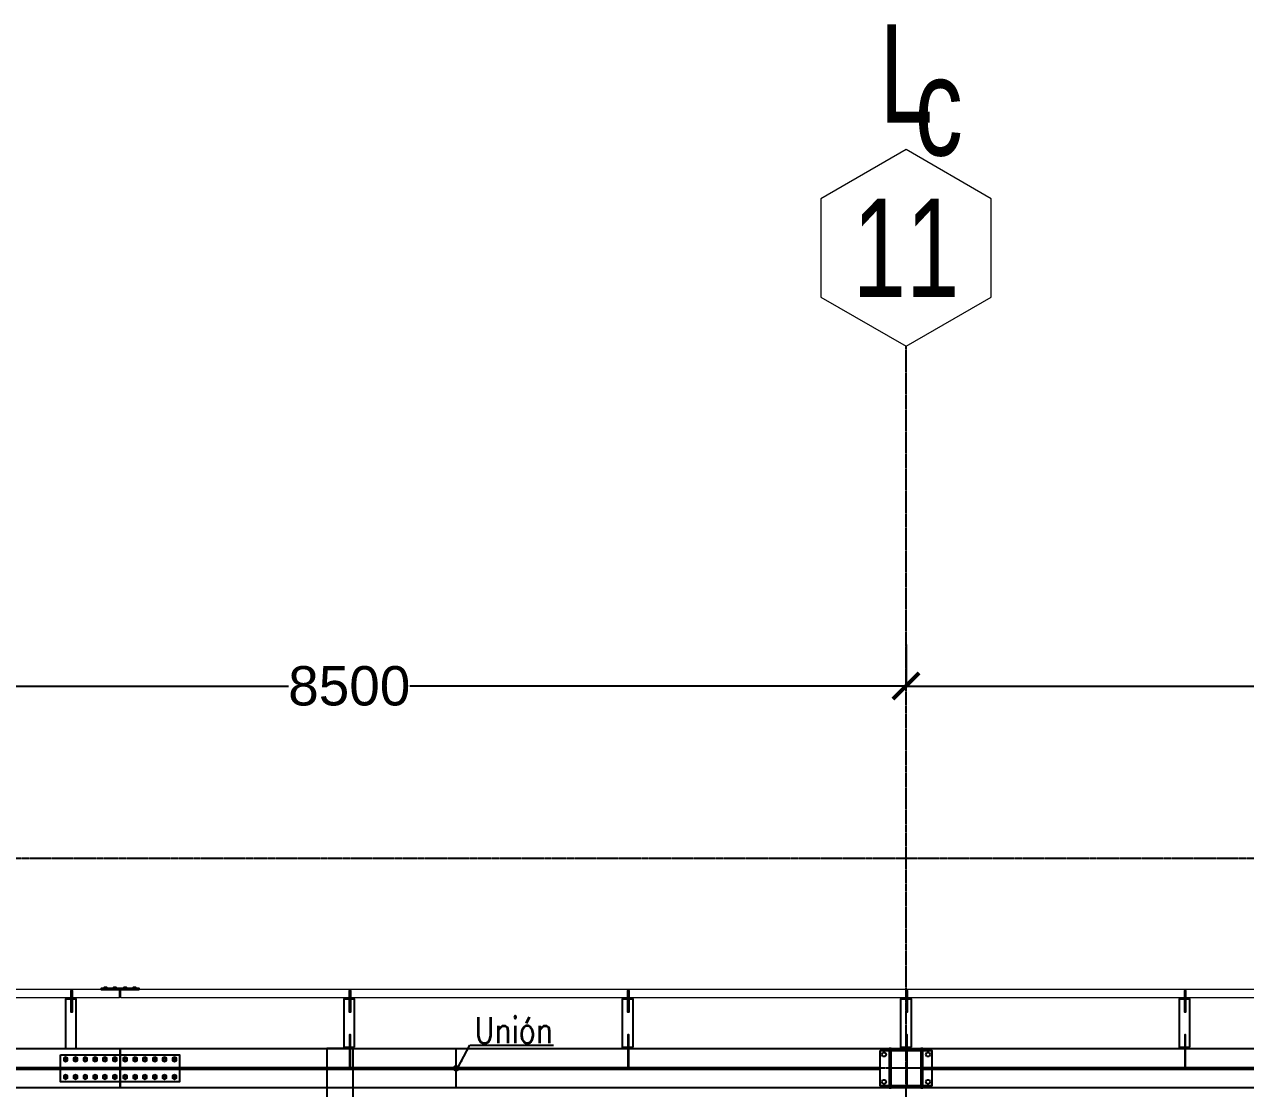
# Model space of a CAD drawing. Header units: millimetres. Extents: x -12345 to 95575, y -10691 to 31862.
# Drawn here: x 35770 to 45092, y 23742 to 31862 of the extents above; entities that cross this region are included whole.
import ezdxf
from ezdxf.enums import TextEntityAlignment as Align

# ---------------------------------------------------------------- set-up
doc = ezdxf.new("R2010")
doc.units = ezdxf.units.MM
doc.header["$LTSCALE"] = 0.9
doc.linetypes.add('DXK_LINE_DOT3', pattern=[5.9187, 2.979, -0.9799, 0.9799, -0.9799])
doc.layers.get('0').update_dxf_attribs({"color": 255})
doc.layers.add('0-1', color=7, linetype='Continuous', lineweight=5)
doc.layers.add('HCB_EJES', color=1, linetype='DXK_LINE_DOT3', lineweight=9)
for name, color, linetype in [('COTAS', 8, 'Continuous'), ('HCB-EJES', 1, 'Continuous'), ('HCB-ROTULOS', 2, 'Continuous'), ('HCB_ALMA', 252, 'Continuous'), ('HCB_VIGAS', 4, 'Continuous'), ('UNIÒN', 6, 'Continuous')]:
    doc.layers.add(name, color=color, linetype=linetype)
doc.styles.add('CNI_COTAS', font='romans.shx', dxfattribs={"width": 0.8})
doc.styles.add('VERDANA', font='arial.ttf')
doc.dimstyles.new('1.125', dxfattribs={"dimscale": 0, "dimtxt": 300, "dimasz": 200, "dimexe": 4, "dimexo": 4, "dimgap": 15, "dimtad": 0, "dimdec": 0, "dimzin": 4, "dimdsep": 46, "dimtxsty": 'VERDANA', "dimblk": 'ARCHTICK', "dimcen": -10, "dimclrd": 256, "dimclrt": 3, "dimadec": 0, "dimazin": 0, "dimtfac": 1, "dimtdec": 0, "dimtmove": 2, "dimatfit": 0, "dimldrblk": 'OBLIQUE', "dimfxl": 0.05, "dimtolj": 1, "dimtzin": 0, "dimarcsym": 0})
doc.dimstyles.new('UNIÒN', dxfattribs={"dimscale": 0, "dimtxt": 200, "dimasz": 60, "dimexe": 4, "dimexo": 4, "dimgap": 15, "dimtad": 1, "dimdec": 0, "dimzin": 4, "dimdsep": 46, "dimtxsty": 'CNI_COTAS', "dimcen": -0.09, "dimclrd": 6, "dimclrt": 3, "dimadec": 0, "dimazin": 0, "dimtfac": 1, "dimtdec": 0, "dimtmove": 2, "dimatfit": 0, "dimfxl": 0.05, "dimtolj": 1, "dimtzin": 0, "dimarcsym": 0})

# ---------------------------------------------------------------- blocks, each defined once
blk = doc.blocks.new('_ArchTick')
at = {"color": 0, "linetype": 'ByBlock', "const_width": 0.15}
blk.add_lwpolyline([(-0.5, -0.5), (0.5, 0.5)], dxfattribs=at)
blk = doc.blocks.new('*D95')
at = {"layer": 'COTAS', "color": 0, "lineweight": -2, "transparency": 16777216}
for p, q in [((42500, 27130.1), (42500, 26809.3)), ((34000, 27124.1), (34000, 26809.3))]:
    blk.add_line(p, q, dxfattribs=at)
at = {"layer": 'COTAS', "lineweight": -2, "transparency": 16777216}
for p, q in [((34000, 26813.3), (37787.4, 26813.3)), ((42500, 26813.3), (38712.6, 26813.3))]:
    blk.add_line(p, q, dxfattribs=at)
at = {"layer": 'Defpoints', "color": 0, "transparency": 16777216}
for p in [(34000, 27128.1), (42500, 27134.1), (42500, 26813.3)]:
    blk.add_point(p, dxfattribs=at)
at = {"layer": 'COTAS', "lineweight": -2, "transparency": 16777216, "xscale": 200, "yscale": 200, "zscale": 200, "rotation": 180}
blk.add_blockref('_ArchTick', (34000, 26813.3), dxfattribs=at)
at = {"layer": 'COTAS', "lineweight": -2, "transparency": 16777216, "xscale": 200, "yscale": 200, "zscale": 200}
blk.add_blockref('_ArchTick', (42500, 26813.3), dxfattribs=at)
at = {"layer": 'COTAS', "color": 3, "transparency": 16777216, "insert": (38250, 26813.3), "char_height": 300, "attachment_point": 5, "style": 'VERDANA'}
blk.add_mtext('\\A1;8500', dxfattribs=at)
blk = doc.blocks.new('_Oblique')
at = {"color": 0, "linetype": 'ByBlock', "lineweight": -2}
blk.add_line((-0.5, -0.5), (0.5, 0.5), dxfattribs=at)
blk = doc.blocks.new('*D96')
at = {"layer": 'COTAS', "color": 0, "lineweight": -2, "transparency": 16777216}
for p, q in [((42500, 27027.2), (42500, 26809.3)), ((51000, 27027.2), (51000, 26809.3))]:
    blk.add_line(p, q, dxfattribs=at)
at = {"layer": 'COTAS', "lineweight": -2, "transparency": 16777216}
for p, q in [((42500, 26813.3), (46287.4, 26813.3)), ((51000, 26813.3), (47212.6, 26813.3))]:
    blk.add_line(p, q, dxfattribs=at)
at = {"layer": 'Defpoints', "color": 0, "transparency": 16777216}
for p in [(42500, 27031.2), (51000, 27031.2), (51000, 26813.3)]:
    blk.add_point(p, dxfattribs=at)
at = {"layer": 'COTAS', "lineweight": -2, "transparency": 16777216, "xscale": 200, "yscale": 200, "zscale": 200, "rotation": 180}
blk.add_blockref('_ArchTick', (42500, 26813.3), dxfattribs=at)
at = {"layer": 'COTAS', "lineweight": -2, "transparency": 16777216, "xscale": 200, "yscale": 200, "zscale": 200}
blk.add_blockref('_ArchTick', (51000, 26813.3), dxfattribs=at)
at = {"layer": 'COTAS', "color": 3, "transparency": 16777216, "insert": (46750, 26813.3), "char_height": 300, "attachment_point": 5, "style": 'VERDANA'}
blk.add_mtext('\\A1;8500', dxfattribs=at)

msp = doc.modelspace()

# ---------------------------------------------------------------- linework, layer by layer
at = {"color": 1, "linetype": 'Continuous'}
for p, q in [((42315.2, 24002.4), (42323.8, 24017.4)), ((42323.8, 23987.4), (42315.2, 24002.4)), ((42323.8, 24017.4), (42341.2, 24017.4)), ((42341.2, 23987.4), (42323.8, 23987.4)), ((42341.2, 24017.4), (42349.8, 24002.4)), ((42349.8, 24002.4), (42341.2, 23987.4)), ((42650.2, 24002.4), (42658.8, 24017.4)), ((42658.8, 23987.4), (42650.2, 24002.4)), ((42658.8, 24017.4), (42676.2, 24017.4)), ((42676.2, 23987.4), (42658.8, 23987.4)), ((42676.2, 24017.4), (42684.8, 24002.4)), ((42684.8, 24002.4), (42676.2, 23987.4)), ((42315.2, 23792.4), (42323.8, 23807.4)), ((42323.8, 23777.4), (42315.2, 23792.4)), ((42323.8, 23807.4), (42341.2, 23807.4)), ((42341.2, 23777.4), (42323.8, 23777.4)), ((42341.2, 23807.4), (42349.8, 23792.4)), ((42349.8, 23792.4), (42341.2, 23777.4)), ((42650.2, 23792.4), (42658.8, 23807.4)), ((42658.8, 23777.4), (42650.2, 23792.4)), ((42658.8, 23807.4), (42676.2, 23807.4)), ((42676.2, 23777.4), (42658.8, 23777.4)), ((42676.2, 23807.4), (42684.8, 23792.4)), ((42684.8, 23792.4), (42676.2, 23777.4))]:
    msp.add_line(p, q, dxfattribs=at)
for centre, radius, start, end in [((36085, 23964.6), 11, 0, 180), ((36085, 23964.6), 11, 180, 0), ((36085, 23964.6), 10, 120, 300), ((36085, 23964.6), 10, 300, 120), ((36160, 23964.6), 11, 0, 180), ((36160, 23964.6), 11, 180, 0), ((36160, 23964.6), 10, 120, 300), ((36160, 23964.6), 10, 300, 120), ((36235, 23964.6), 11, 0, 180), ((36235, 23964.6), 11, 180, 0), ((36235, 23964.6), 10, 120, 300), ((36235, 23964.6), 10, 300, 120), ((36310, 23964.6), 11, 0, 180), ((36310, 23964.6), 11, 180, 0), ((36310, 23964.6), 10, 120, 300), ((36310, 23964.6), 10, 300, 120), ((36385, 23964.6), 11, 0, 180), ((36385, 23964.6), 11, 180, 0), ((36385, 23964.6), 10, 120, 300), ((36385, 23964.6), 10, 300, 120), ((36460, 23964.6), 11, 0, 180), ((36460, 23964.6), 11, 180, 0), ((36460, 23964.6), 10, 120, 300), ((36460, 23964.6), 10, 300, 120), ((36540, 23964.6), 11, 0, 180), ((36540, 23964.6), 11, 180, 0), ((36540, 23964.6), 10, 120, 300), ((36540, 23964.6), 10, 300, 120), ((36615, 23964.6), 11, 0, 180), ((36615, 23964.6), 11, 180, 0), ((36615, 23964.6), 10, 120, 300), ((36615, 23964.6), 10, 300, 120), ((36690, 23964.6), 11, 0, 180), ((36690, 23964.6), 11, 180, 0), ((36690, 23964.6), 10, 120, 300), ((36690, 23964.6), 10, 300, 120), ((36765, 23964.6), 11, 0, 180), ((36765, 23964.6), 11, 180, 0), ((36765, 23964.6), 10, 120, 300), ((36765, 23964.6), 10, 300, 120), ((36840, 23964.6), 11, 0, 180), ((36840, 23964.6), 11, 180, 0), ((36840, 23964.6), 10, 120, 300), ((36840, 23964.6), 10, 300, 120), ((36915, 23964.6), 11, 0, 180), ((36915, 23964.6), 11, 180, 0), ((36915, 23964.6), 10, 120, 300), ((36915, 23964.6), 10, 300, 120), ((36085, 23829.1), 11, 0, 180), ((36085, 23829.1), 11, 180, 0), ((36085, 23829.1), 10, 120, 300), ((36085, 23829.1), 10, 300, 120), ((36160, 23829.1), 11, 0, 180), ((36160, 23829.1), 11, 180, 0), ((36160, 23829.1), 10, 120, 300), ((36160, 23829.1), 10, 300, 120), ((36235, 23829.1), 11, 0, 180), ((36235, 23829.1), 11, 180, 0), ((36235, 23829.1), 10, 120, 300), ((36235, 23829.1), 10, 300, 120), ((36310, 23829.1), 11, 0, 180), ((36310, 23829.1), 11, 180, 0), ((36310, 23829.1), 10, 120, 300), ((36310, 23829.1), 10, 300, 120), ((36385, 23829.1), 11, 0, 180), ((36385, 23829.1), 11, 180, 0), ((36385, 23829.1), 10, 120, 300), ((36385, 23829.1), 10, 300, 120), ((36460, 23829.1), 11, 0, 180), ((36460, 23829.1), 11, 180, 0), ((36460, 23829.1), 10, 120, 300), ((36460, 23829.1), 10, 300, 120), ((36540, 23829.1), 11, 0, 180), ((36540, 23829.1), 11, 180, 0), ((36540, 23829.1), 10, 120, 300), ((36540, 23829.1), 10, 300, 120), ((36615, 23829.1), 11, 0, 180), ((36615, 23829.1), 11, 180, 0), ((36615, 23829.1), 10, 120, 300), ((36615, 23829.1), 10, 300, 120), ((36690, 23829.1), 11, 0, 180), ((36690, 23829.1), 11, 180, 0), ((36690, 23829.1), 10, 120, 300), ((36690, 23829.1), 10, 300, 120), ((36765, 23829.1), 11, 0, 180), ((36765, 23829.1), 11, 180, 0), ((36765, 23829.1), 10, 120, 300), ((36765, 23829.1), 10, 300, 120), ((36840, 23829.1), 11, 0, 180), ((36840, 23829.1), 11, 180, 0), ((36840, 23829.1), 10, 120, 300), ((36840, 23829.1), 10, 300, 120), ((36915, 23829.1), 11, 0, 180), ((36915, 23829.1), 11, 180, 0), ((36915, 23829.1), 10, 120, 300), ((36915, 23829.1), 10, 300, 120)]:
    msp.add_arc(centre, radius, start, end, dxfattribs=at)
at = {"layer": '0-1', "color": 8}
for p, q in [((36495, 24498.6), (34150, 24498.6)), ((36495, 24433.6), (34150, 24433.6)), ((36495, 24433.6), (36495, 24498.6)), ((48495, 24498.6), (36505, 24498.6)), ((36505, 24433.6), (36505, 24498.6)), ((48495, 24433.6), (36505, 24433.6))]:
    msp.add_line(p, q, dxfattribs=at)
at = {"layer": 'HCB-EJES', "linetype": 'DXK_LINE_DOT3'}
for p, q in [((42500, -3906.8), (42500, 29407)), ((-10844.5, 25500), (94075, 25500)), ((-6888.4, 23900.1), (90118.8, 23900.1))]:
    msp.add_line(p, q, dxfattribs=at)
at = {"layer": 'HCB_ALMA'}
for p, q in [((34160, 23902.6), (42298.9, 23902.6)), ((34160, 23891.1), (42298.9, 23891.1)), ((42625.4, 23902.6), (50846.4, 23902.6)), ((42625.4, 23891.1), (50846.4, 23891.1))]:
    msp.add_line(p, q, dxfattribs=at)
at = {"layer": 'HCB_EJES', "color": 40, "linetype": 'ByBlock', "true_color": 0xf8d731}
msp.add_lwpolyline([(41850.5, 29782), (42500, 29407), (43149.5, 29782), (43149.5, 30532), (42500, 30907), (41850.5, 30532)], close=True, dxfattribs=at)
at = {"layer": 'HCB_VIGAS'}
for p, q in [((36127.7, 24481.1), (36133.7, 24481.1)), ((36127.7, 24433.6), (36133.7, 24433.6)), ((36384.8, 24504.6), (36384.8, 24512.5)), ((36395.2, 24504.6), (36395.2, 24512.5)), ((36454.8, 24504.6), (36454.8, 24512.5)), ((36465.2, 24504.6), (36465.2, 24512.5)), ((36534.8, 24504.6), (36534.8, 24512.5)), ((36545.2, 24504.6), (36545.2, 24512.5)), ((36604.8, 24504.6), (36604.8, 24512.5)), ((36615.2, 24504.6), (36615.2, 24512.5)), ((38252.7, 24481.1), (38258.7, 24481.1)), ((38252.7, 24433.6), (38258.7, 24433.6)), ((40377.7, 24481.1), (40383.7, 24481.1)), ((40377.7, 24433.6), (40383.7, 24433.6)), ((42502.5, 24481.1), (42508.5, 24481.1)), ((42502.5, 24433.6), (42508.5, 24433.6)), ((44627.7, 24481.1), (44633.7, 24481.1)), ((44627.7, 24433.6), (44633.7, 24433.6)), ((36127.7, 24421.1), (36133.7, 24421.1)), ((36127.7, 24341.1), (36133.7, 24341.1)), ((38252.7, 24421.1), (38258.7, 24421.1)), ((38252.7, 24341.1), (38258.7, 24341.1)), ((40377.7, 24421.1), (40383.7, 24421.1)), ((40377.7, 24341.1), (40383.7, 24341.1)), ((42502.5, 24421.1), (42508.5, 24421.1)), ((42502.5, 24341.1), (42508.5, 24341.1)), ((44627.7, 24421.1), (44633.7, 24421.1)), ((44627.7, 24341.1), (44633.7, 24341.1)), ((38252.7, 24066.9), (38258.7, 24066.9)), ((40377.7, 24066.9), (40383.7, 24066.9)), ((42502.5, 24066.9), (42508.5, 24066.9)), ((44627.7, 24066.9), (44633.7, 24066.9)), ((38252.7, 23927.6), (38258.7, 23927.6)), ((40377.7, 23927.6), (40383.7, 23927.6)), ((42371, 23922.6), (42387, 23922.6)), ((42371, 23871.1), (42387, 23871.1)), ((42502.5, 23927.6), (42508.5, 23927.6)), ((42613, 23922.6), (42629, 23922.6)), ((42613, 23871.1), (42629, 23871.1)), ((44627.7, 23927.6), (44633.7, 23927.6)), ((42502.5, 23861.1), (42508.5, 23861.1))]:
    msp.add_line(p, q, dxfattribs=at)
for points in [[(36166.2, 24046.9), (36166.2, 24046.9), (36166.2, 24423.6), (36084.2, 24423.6), (36084.2, 24046.9), (36084.2, 24046.9)], [(36127.7, 24433.6), (36127.7, 24491.1), (36133.7, 24491.1), (36133.7, 24433.6), (36133.7, 24423.6), (36133.7, 24326.1), (36127.7, 24326.1), (36127.7, 24423.6)], [(36645, 24498.6), (36645, 24504.6), (36355, 24504.6), (36355, 24498.6), (36495, 24498.6), (36505, 24498.6)], [(38291.2, 24056.9), (38291.2, 24423.6), (38209.2, 24423.6), (38209.2, 24056.9)], [(38252.7, 24433.6), (38252.7, 24491.1), (38258.7, 24491.1), (38258.7, 24433.6), (38258.7, 24423.6), (38258.7, 24326.1), (38252.7, 24326.1), (38252.7, 24423.6)], [(40416.2, 24056.9), (40416.2, 24423.6), (40334.2, 24423.6), (40334.2, 24056.9)], [(40377.7, 24433.6), (40377.7, 24491.1), (40383.7, 24491.1), (40383.7, 24433.6), (40383.7, 24423.6), (40383.7, 24326.1), (40377.7, 24326.1), (40377.7, 24423.6)], [(42541, 24056.9), (42541, 24423.6), (42459, 24423.6), (42459, 24056.9)], [(42502.5, 24433.6), (42502.5, 24491.1), (42508.5, 24491.1), (42508.5, 24433.6), (42508.5, 24423.6), (42508.5, 24326.1), (42502.5, 24326.1), (42502.5, 24423.6)], [(44666.2, 24056.9), (44666.2, 24423.6), (44584.2, 24423.6), (44584.2, 24056.9)], [(44627.7, 24433.6), (44627.7, 24491.1), (44633.7, 24491.1), (44633.7, 24433.6), (44633.7, 24423.6), (44633.7, 24326.1), (44627.7, 24326.1), (44627.7, 24423.6)], [(36045, 23999.6), (36955, 23999.6), (36955, 23794.1), (36045, 23794.1)], [(36045, 23999.6), (36955, 23999.6), (36955, 23794.1), (36045, 23794.1)], [(36085, 23947.3), (36100, 23956), (36100, 23973.3), (36085, 23982), (36070, 23973.3), (36070, 23956)], [(36160, 23947.3), (36175, 23956), (36175, 23973.3), (36160, 23982), (36145, 23973.3), (36145, 23956)], [(36235, 23947.3), (36250, 23956), (36250, 23973.3), (36235, 23982), (36220, 23973.3), (36220, 23956)], [(36310, 23947.3), (36325, 23956), (36325, 23973.3), (36310, 23982), (36295, 23973.3), (36295, 23956)], [(36385, 23947.3), (36400, 23956), (36400, 23973.3), (36385, 23982), (36370, 23973.3), (36370, 23956)], [(36460, 23947.3), (36475, 23956), (36475, 23973.3), (36460, 23982), (36445, 23973.3), (36445, 23956)], [(36540, 23982), (36525, 23973.3), (36525, 23956), (36540, 23947.3), (36555, 23956), (36555, 23973.3)], [(36615, 23982), (36600, 23973.3), (36600, 23956), (36615, 23947.3), (36630, 23956), (36630, 23973.3)], [(36690, 23982), (36675, 23973.3), (36675, 23956), (36690, 23947.3), (36705, 23956), (36705, 23973.3)], [(36765, 23982), (36750, 23973.3), (36750, 23956), (36765, 23947.3), (36780, 23956), (36780, 23973.3)], [(36840, 23982), (36825, 23973.3), (36825, 23956), (36840, 23947.3), (36855, 23956), (36855, 23973.3)], [(36915, 23982), (36900, 23973.3), (36900, 23956), (36915, 23947.3), (36930, 23956), (36930, 23973.3)], [(38079, 23236.5), (38279, 23236.9), (38279, 24047.1), (38079, 24046.7)], [(38258.7, 24046.9), (38252.7, 24046.9), (38252.7, 23902.6), (38258.7, 23902.6)], [(40383.7, 24046.9), (40377.7, 24046.9), (40377.7, 23902.6), (40383.7, 23902.6)], [(42302.5, 24032.4), (42697.5, 24032.4), (42697.5, 23762.4), (42302.5, 23762.4)], [(42387, 24046.9), (42371, 24046.9), (42371, 23902.6), (42387, 23902.6)], [(42508.5, 24046.9), (42502.5, 24046.9), (42502.5, 23902.6), (42508.5, 23902.6)], [(42629, 24046.9), (42613, 24046.9), (42613, 23902.6), (42629, 23902.6)], [(44633.7, 24046.9), (44627.7, 24046.9), (44627.7, 23902.6), (44633.7, 23902.6)], [(42371, 23746.9), (42387, 23746.9), (42387, 23891.1), (42371, 23891.1)], [(42502.5, 23751.1), (42508.5, 23751.1), (42508.5, 23891.1), (42502.5, 23891.1)], [(42613, 23746.9), (42629, 23746.9), (42629, 23891.1), (42613, 23891.1)], [(36085, 23811.8), (36100, 23820.5), (36100, 23837.8), (36085, 23846.5), (36070, 23837.8), (36070, 23820.5)], [(36160, 23811.8), (36175, 23820.5), (36175, 23837.8), (36160, 23846.5), (36145, 23837.8), (36145, 23820.5)], [(36235, 23811.8), (36250, 23820.5), (36250, 23837.8), (36235, 23846.5), (36220, 23837.8), (36220, 23820.5)], [(36310, 23811.8), (36325, 23820.5), (36325, 23837.8), (36310, 23846.5), (36295, 23837.8), (36295, 23820.5)], [(36385, 23811.8), (36400, 23820.5), (36400, 23837.8), (36385, 23846.5), (36370, 23837.8), (36370, 23820.5)], [(36460, 23811.8), (36475, 23820.5), (36475, 23837.8), (36460, 23846.5), (36445, 23837.8), (36445, 23820.5)], [(36540, 23846.5), (36525, 23837.8), (36525, 23820.5), (36540, 23811.8), (36555, 23820.5), (36555, 23837.8)], [(36615, 23846.5), (36600, 23837.8), (36600, 23820.5), (36615, 23811.8), (36630, 23820.5), (36630, 23837.8)], [(36690, 23846.5), (36675, 23837.8), (36675, 23820.5), (36690, 23811.8), (36705, 23820.5), (36705, 23837.8)], [(36765, 23846.5), (36750, 23837.8), (36750, 23820.5), (36765, 23811.8), (36780, 23820.5), (36780, 23837.8)], [(36840, 23846.5), (36825, 23837.8), (36825, 23820.5), (36840, 23811.8), (36855, 23820.5), (36855, 23837.8)], [(36915, 23846.5), (36900, 23837.8), (36900, 23820.5), (36915, 23811.8), (36930, 23820.5), (36930, 23837.8)]]:
    msp.add_lwpolyline(points, close=True, dxfattribs=at)
for points in [[(36400.4, 24504.6), (36400.4, 24512.5), (36379.6, 24512.5), (36379.6, 24504.6)], [(36470.4, 24504.6), (36470.4, 24512.5), (36449.6, 24512.5), (36449.6, 24504.6)], [(36550.4, 24504.6), (36550.4, 24512.5), (36529.6, 24512.5), (36529.6, 24504.6)], [(36620.4, 24504.6), (36620.4, 24512.5), (36599.6, 24512.5), (36599.6, 24504.6)], [(38258.7, 24046.9), (38258.7, 24056.9), (38258.7, 24151.9), (38252.7, 24151.9), (38252.7, 24056.9), (38252.7, 24046.9)], [(40383.7, 24046.9), (40383.7, 24056.9), (40383.7, 24151.9), (40377.7, 24151.9), (40377.7, 24056.9), (40377.7, 24046.9)], [(42508.5, 24046.9), (42508.5, 24056.9), (42508.5, 24151.9), (42502.5, 24151.9), (42502.5, 24056.9), (42502.5, 24046.9)], [(44633.7, 24046.9), (44633.7, 24056.9), (44633.7, 24151.9), (44627.7, 24151.9), (44627.7, 24056.9), (44627.7, 24046.9)], [(34304.9, 24046.9), (36500, 24046.9), (36500, 23999.6), (36500, 23794.1), (36500, 23999.6), (36500, 24046.9), (38177.9, 24046.9), (38279, 24046.9), (48500, 24046.9)], [(48500, 23746.9), (38279, 23746.9), (38079, 23746.9), (36500, 23746.9), (36500, 23794.1), (36500, 23746.9), (34304.9, 23746.9)]]:
    msp.add_lwpolyline(points, dxfattribs=at)
at = {"layer": 'UNIÒN'}
msp.add_lwpolyline([(39065.8, 23746.7), (39065.8, 24046.7)], dxfattribs=at)
at = {"layer": 'UNIÒN', "color": 2, "const_width": 25}
msp.add_lwpolyline([(39065.8, 23884.1, 1), (39065.8, 23909.1, 1)], format="xyb", close=True, dxfattribs=at)

# ---------------------------------------------------------------- texts
at = {"layer": 'HCB-ROTULOS', "color": 4, "style": 'VERDANA', "width": 0.7}
for s, p in [('L', (42500, 31487.4)), ('c', (42750.3, 31237.2)), ('11', (42500, 30157))]:
    msp.add_text(s, height=750, dxfattribs=at).set_placement(p, align=Align.MIDDLE_CENTER)
at = {"layer": 'UNIÒN', "color": 3, "insert": (39207.3, 24087), "char_height": 200, "attachment_point": 7, "style": 'CNI_COTAS'}
msp.add_mtext('Unión', dxfattribs=at)

# ---------------------------------------------------------------- dimensions: what is measured, and where the dimension line sits
at = {"layer": 'COTAS'}
for base, p1, p2, picture, middle in [((42500, 26813.3), (34000, 27128.1), (42500, 27134.1), '*D95', (38250, 26813.3)), ((51000, 26813.3), (42500, 27031.2), (51000, 27031.2), '*D96', (46750, 26813.3))]:
    dim = msp.add_linear_dim(base=base, p1=p1, p2=p2, dimstyle='1.125', override={"dimscale": 1}, dxfattribs=at)
    dim.commit()
    dim.dimension.update_dxf_attribs({"geometry": picture, "text_midpoint": middle})

# ---------------------------------------------------------------- leaders
at = {"layer": 'UNIÒN', "annotation_type": 0, "has_hookline": 1, "hookline_direction": 0, "text_width": 601.9}
msp.add_leader([(39077.5, 23901.1), (39170.8, 24072), (39192.3, 24072)], dimstyle='UNIÒN', override={"dimscale": 1}, dxfattribs=at)

doc.saveas('drawing.dxf')
